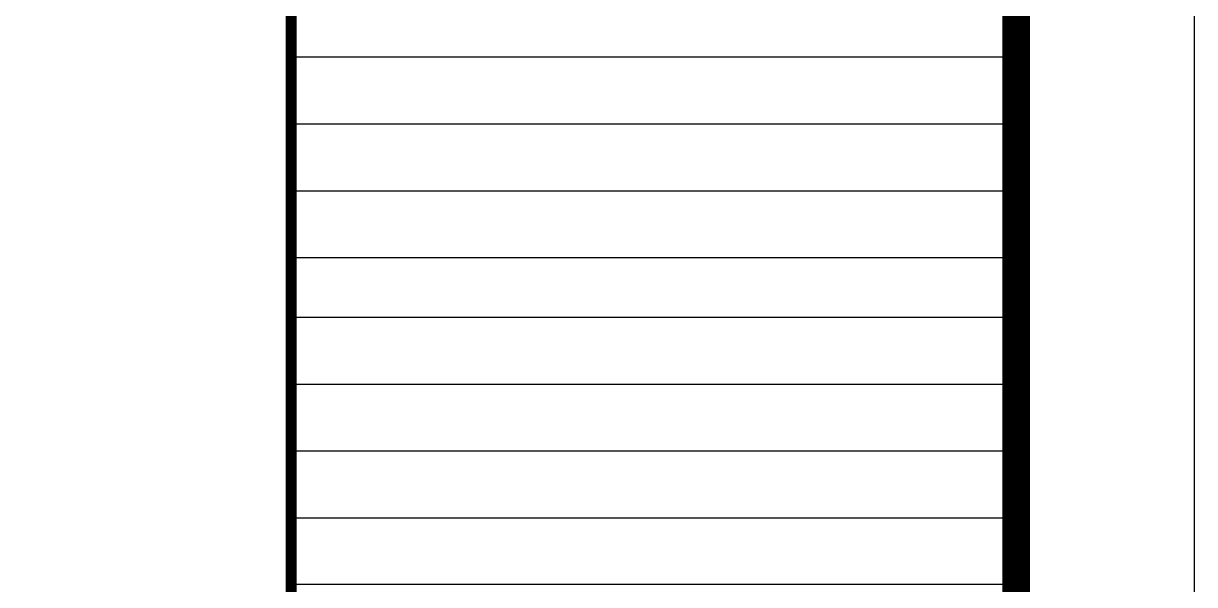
# Model space of a CAD drawing. Header units: millimetres. Extents: x 0 to 42000, y 0 to 29700.
# Drawn here: x 36750 to 42000, y 12479 to 14995 of the extents above; entities that cross this region are included whole.
import ezdxf

# ---------------------------------------------------------------- set-up
doc = ezdxf.new("R2010")
doc.units = ezdxf.units.MM
doc.layers.add('AA-FORM', color=8, linetype='Continuous')
doc.layers.add('AA-SHEET', color=7, linetype='Continuous')
doc.layers.add('AA-SHEET-DEF', color=140, linetype='Continuous', plot=False)

# ---------------------------------------------------------------- blocks, each defined once
blk = doc.blocks.new('AA-FORM')
at = {"layer": 'AA-FORM'}
blk.add_lwpolyline([(0, 0), (0, -29700), (42000, -29700), (42000, 0)], close=True, dxfattribs=at)
at = {"layer": 'AA-FORM', "color": 4, "const_width": 125}
blk.add_lwpolyline([(1235, -850), (41200, -850), (41200, -28850), (1235, -28850)], close=True, dxfattribs=at)
at = {"layer": 'AA-SHEET', "color": 4}
blk.add_line((37950, -17220), (41200, -17220), dxfattribs=at)
at = {"layer": 'AA-SHEET', "color": 4, "const_width": 50}
blk.add_lwpolyline([(37950, -850), (37950, -28790.8)], dxfattribs=at)
at = {"layer": 'AA-SHEET-DEF'}
for p, q in [((37950, -14855), (41200, -14855)), ((37950, -15155), (41200, -15155)), ((37950, -15455), (41200, -15455)), ((37950, -15755), (41200, -15755)), ((37950, -16022.2), (41200, -16022.2)), ((37950, -16322.2), (41200, -16322.2)), ((37950, -16622.2), (41200, -16622.2)), ((37950, -16922.2), (41200, -16922.2))]:
    blk.add_line(p, q, dxfattribs=at)

msp = doc.modelspace()

# ---------------------------------------------------------------- block references
msp.add_blockref('AA-FORM', (0, 29700))

doc.saveas('drawing.dxf')
